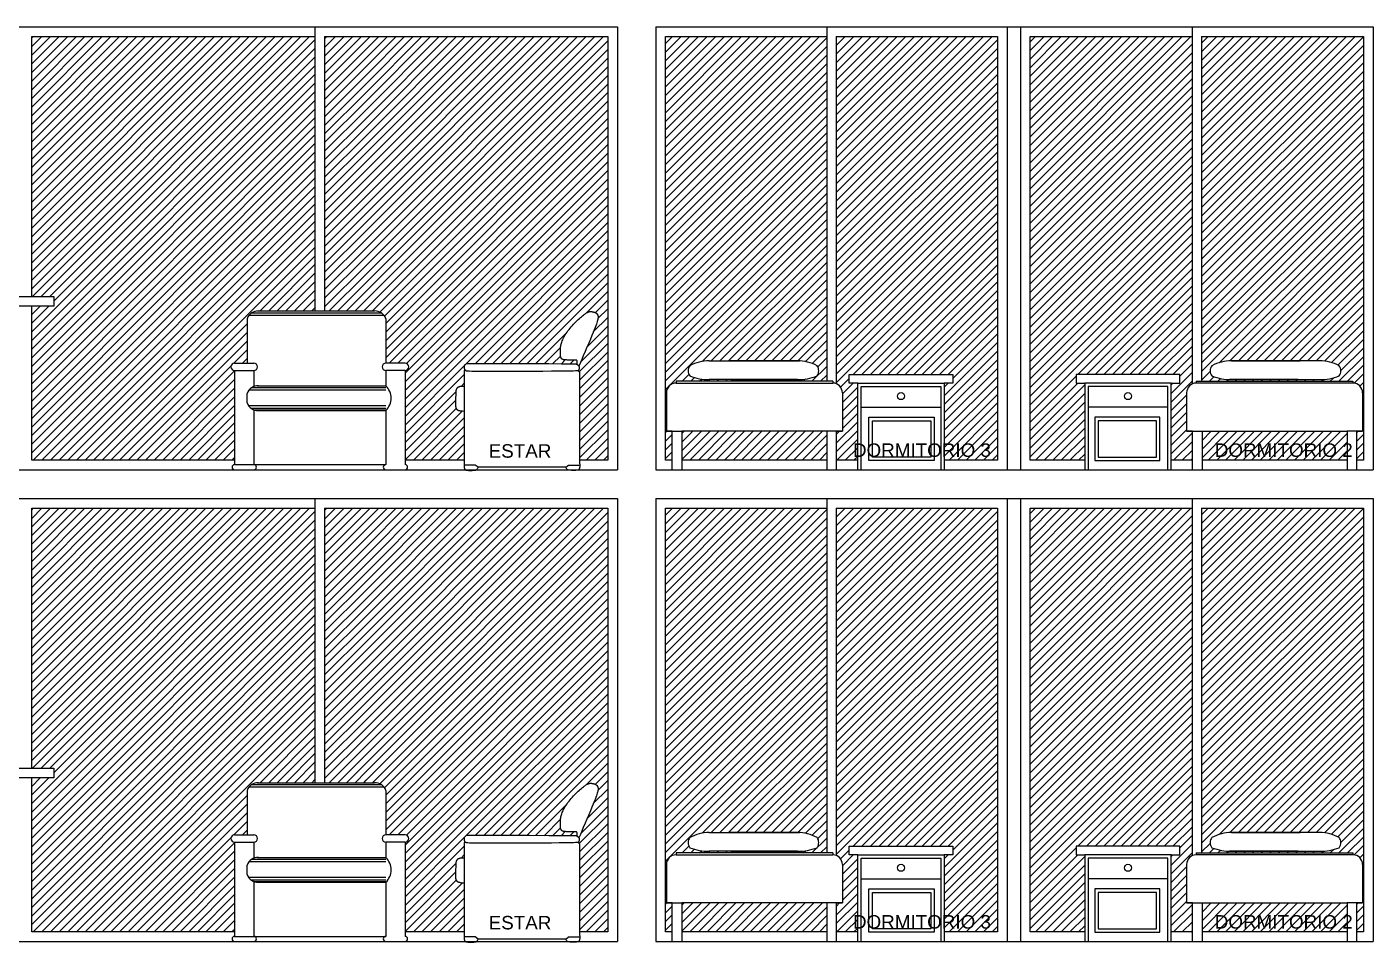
# Model space of a CAD drawing. Header units: millimetres. Extents: x 1217 to 2428, y 234 to 644.
# Drawn here: x 2252.71 to 2259.7, y 414.15 to 418.9 of the extents above; entities that cross this region are included whole.
import ezdxf

# ---------------------------------------------------------------- set-up
doc = ezdxf.new("R2010")
doc.units = ezdxf.units.MM
for name, color, linetype in [('0.1', 251, 'Continuous'), ('0.2', 2, 'Continuous'), ('0.3', 6, 'Continuous'), ('MURO', 5, 'Continuous'), ('Texto', 1, 'Continuous')]:
    doc.layers.add(name, color=color, linetype=linetype)
doc.styles.get("Standard").update_dxf_attribs({"font": 'arial.ttf'})
pattern_1 = [(45, (422.33998, -283.023547), (-0.0224506403, 0.0224506403), [])]
pattern_2 = [(45, (422.33998, -280.573547), (-0.0224506403, 0.0224506403), [])]

# ---------------------------------------------------------------- blocks, each defined once
blk = doc.blocks.new('sillon elv 1')
at = {"layer": '0.2'}
blk.add_line((382065.2343, 7753267.5813), (382065.6901, 7753267.5813), dxfattribs=at)
for points in [[(382065.1739, 7753268.114), (382065.1742, 7753268.1156), (382065.1744, 7753268.1172), (382065.1745, 7753268.1189), (382065.1746, 7753268.1205), (382065.1745, 7753268.1222), (382065.1745, 7753268.1238), (382065.1744, 7753268.1253), (382065.1744, 7753268.1268), (382065.1745, 7753268.1281), (382065.1745, 7753268.1294), (382065.1747, 7753268.1306), (382065.1749, 7753268.1316), (382065.1751, 7753268.1326), (382065.1753, 7753268.1335), (382065.1756, 7753268.1342), (382065.1759, 7753268.1349), (382065.1762, 7753268.1355), (382065.1765, 7753268.136), (382065.1768, 7753268.1364), (382065.1771, 7753268.1368), (382065.1775, 7753268.1371), (382065.178, 7753268.1373), (382065.1785, 7753268.1375), (382065.179, 7753268.1376), (382065.1796, 7753268.1377), (382065.1804, 7753268.1378), (382065.1814, 7753268.1379), (382065.1828, 7753268.1379), (382065.1846, 7753268.138), (382065.187, 7753268.138), (382065.19, 7753268.1381), (382065.1937, 7753268.1381), (382065.1982, 7753268.1381), (382065.2034, 7753268.1382), (382065.2089, 7753268.1383), (382065.2147, 7753268.1384), (382065.2204, 7753268.1385), (382065.2259, 7753268.1386), (382065.231, 7753268.1388), (382065.2353, 7753268.139), (382065.2389, 7753268.1392), (382065.2417, 7753268.1395), (382065.2439, 7753268.1397), (382065.2455, 7753268.14), (382065.2467, 7753268.1403), (382065.2476, 7753268.1405), (382065.2482, 7753268.1408), (382065.2488, 7753268.141), (382065.2493, 7753268.1412), (382065.2498, 7753268.1413), (382065.2504, 7753268.1415), (382065.2509, 7753268.1417), (382065.2515, 7753268.142), (382065.2522, 7753268.1423), (382065.2529, 7753268.1426), (382065.2537, 7753268.1431), (382065.2545, 7753268.1437), (382065.2554, 7753268.1444), (382065.2563, 7753268.1454), (382065.2572, 7753268.1465), (382065.2581, 7753268.148), (382065.2589, 7753268.1498), (382065.2597, 7753268.1519), (382065.2604, 7753268.1545), (382065.2611, 7753268.1574), (382065.2616, 7753268.1608), (382065.262, 7753268.1645), (382065.2624, 7753268.1685), (382065.2626, 7753268.1727), (382065.2627, 7753268.1771), (382065.2627, 7753268.1816), (382065.2627, 7753268.1863), (382065.2625, 7753268.1909), (382065.2622, 7753268.1956), (382065.2617, 7753268.2004), (382065.2611, 7753268.2053), (382065.2603, 7753268.2102), (382065.2593, 7753268.2154), (382065.258, 7753268.2207), (382065.2565, 7753268.2262), (382065.2547, 7753268.2319), (382065.2526, 7753268.2378), (382065.2501, 7753268.2439), (382065.2474, 7753268.2502), (382065.2443, 7753268.2566), (382065.2408, 7753268.2632), (382065.2369, 7753268.2699), (382065.2327, 7753268.2767), (382065.228, 7753268.2836), (382065.2229, 7753268.2906), (382065.2176, 7753268.2976), (382065.212, 7753268.3046), (382065.2061, 7753268.3115), (382065.2001, 7753268.3182), (382065.194, 7753268.3249), (382065.1878, 7753268.3313), (382065.1816, 7753268.3375), (382065.1754, 7753268.3434), (382065.1694, 7753268.349), (382065.1635, 7753268.3543), (382065.1578, 7753268.3592), (382065.1525, 7753268.3637), (382065.1475, 7753268.3679), (382065.1429, 7753268.3715), (382065.1387, 7753268.3747), (382065.135, 7753268.3775), (382065.1316, 7753268.3799), (382065.1286, 7753268.382), (382065.1259, 7753268.3837), (382065.1233, 7753268.3851), (382065.1209, 7753268.3863), (382065.1187, 7753268.3874), (382065.1165, 7753268.3882), (382065.1144, 7753268.3889), (382065.1123, 7753268.3895), (382065.1103, 7753268.3899), (382065.1083, 7753268.3902), (382065.1063, 7753268.3904), (382065.1044, 7753268.3905), (382065.1024, 7753268.3904), (382065.1005, 7753268.3903), (382065.0985, 7753268.39), (382065.0966, 7753268.3897), (382065.0947, 7753268.3894), (382065.0929, 7753268.3889), (382065.0912, 7753268.3885), (382065.0896, 7753268.388), (382065.088, 7753268.3876), (382065.0866, 7753268.3872), (382065.0853, 7753268.3867), (382065.084, 7753268.3863), (382065.0829, 7753268.3859), (382065.0818, 7753268.3854), (382065.0808, 7753268.385), (382065.0798, 7753268.3846), (382065.0789, 7753268.3841), (382065.0779, 7753268.3836), (382065.077, 7753268.3831), (382065.0761, 7753268.3825), (382065.0752, 7753268.3818), (382065.0743, 7753268.3811), (382065.0735, 7753268.3803), (382065.0726, 7753268.3794), (382065.0718, 7753268.3784), (382065.071, 7753268.3773), (382065.0702, 7753268.376), (382065.0695, 7753268.3746), (382065.0688, 7753268.3731), (382065.0682, 7753268.3715), (382065.0677, 7753268.3697), (382065.0672, 7753268.3679), (382065.0668, 7753268.3659), (382065.0666, 7753268.3638), (382065.0665, 7753268.3614), (382065.0666, 7753268.3588), (382065.0669, 7753268.3558), (382065.0675, 7753268.3524), (382065.0683, 7753268.3484), (382065.0695, 7753268.3438), (382065.0711, 7753268.3385), (382065.0731, 7753268.3324), (382065.0756, 7753268.3252), (382065.0787, 7753268.3168), (382065.0825, 7753268.3069), (382065.0871, 7753268.2952), (382065.0925, 7753268.2816), (382065.099, 7753268.2658), (382065.1066, 7753268.2475), (382065.1153, 7753268.2269), (382065.1246, 7753268.2047), (382065.1341, 7753268.1823), (382065.1433, 7753268.1607), (382065.1516, 7753268.1412), (382065.1585, 7753268.125), (382065.1635, 7753268.1132), (382065.1662, 7753268.107)], [(382065.7482, 7753268.1195), (382065.7512, 7753268.1185), (382065.7538, 7753268.1173), (382065.7559, 7753268.1159), (382065.7576, 7753268.1144), (382065.759, 7753268.1129), (382065.7601, 7753268.1112), (382065.761, 7753268.1096), (382065.7617, 7753268.1079), (382065.7622, 7753268.1063), (382065.7626, 7753268.1048), (382065.7628, 7753268.1033), (382065.7629, 7753268.1018), (382065.763, 7753268.1004), (382065.7629, 7753268.0991), (382065.7628, 7753268.0978), (382065.7626, 7753268.0966), (382065.7624, 7753268.0954), (382065.7621, 7753268.0943), (382065.7618, 7753268.0932), (382065.7614, 7753268.0922), (382065.7609, 7753268.0912), (382065.7604, 7753268.0903), (382065.7599, 7753268.0894), (382065.7593, 7753268.0885), (382065.7586, 7753268.0877), (382065.7578, 7753268.0869), (382065.757, 7753268.0861), (382065.756, 7753268.0854), (382065.7551, 7753268.0847), (382065.754, 7753268.0841), (382065.7529, 7753268.0835), (382065.7517, 7753268.083), (382065.7502, 7753268.0826), (382065.7476, 7753268.0823), (382065.7428, 7753268.082), (382065.7348, 7753268.0818), (382065.7223, 7753268.0816), (382065.7045, 7753268.0815), (382065.6801, 7753268.0814), (382065.6482, 7753268.0813), (382065.6082, 7753268.0812), (382065.5617, 7753268.0812), (382065.5109, 7753268.0812), (382065.458, 7753268.0813), (382065.4051, 7753268.0813), (382065.3544, 7753268.0815), (382065.3081, 7753268.0817), (382065.2683, 7753268.0819), (382065.2366, 7753268.0823), (382065.2126, 7753268.0827), (382065.1951, 7753268.0832), (382065.1831, 7753268.0837), (382065.1755, 7753268.0842), (382065.1711, 7753268.0848), (382065.169, 7753268.0854), (382065.168, 7753268.0859), (382065.1673, 7753268.0865), (382065.1666, 7753268.0871), (382065.166, 7753268.0877), (382065.1655, 7753268.0884), (382065.1649, 7753268.0891), (382065.1645, 7753268.0899), (382065.164, 7753268.0907), (382065.1636, 7753268.0917), (382065.1633, 7753268.0927), (382065.1629, 7753268.0939), (382065.1627, 7753268.0951), (382065.1625, 7753268.0963), (382065.1623, 7753268.0976), (382065.1623, 7753268.0988), (382065.1623, 7753268.1), (382065.1625, 7753268.1011), (382065.1628, 7753268.1021), (382065.1632, 7753268.1031), (382065.1636, 7753268.1039), (382065.1642, 7753268.1048), (382065.1648, 7753268.1056), (382065.1655, 7753268.1063), (382065.1662, 7753268.1071), (382065.1669, 7753268.1078), (382065.1676, 7753268.1086), (382065.1684, 7753268.1094), (382065.1691, 7753268.1101), (382065.1699, 7753268.1109), (382065.1707, 7753268.1116), (382065.1716, 7753268.1124), (382065.1724, 7753268.113), (382065.1733, 7753268.1137), (382065.1743, 7753268.1143), (382065.1753, 7753268.1148), (382065.1764, 7753268.1153), (382065.1774, 7753268.1157), (382065.1785, 7753268.1161), (382065.1796, 7753268.1164), (382065.1807, 7753268.1167), (382065.1818, 7753268.1169), (382065.1839, 7753268.1172), (382065.1926, 7753268.1174), (382065.2144, 7753268.1176), (382065.2558, 7753268.1178), (382065.3233, 7753268.1181), (382065.4235, 7753268.1185), (382065.563, 7753268.1189), (382065.7482, 7753268.1195)], [(382065.1727, 7753268.0846), (382065.1704, 7753268.0832), (382065.1685, 7753268.0819), (382065.1669, 7753268.0806), (382065.1657, 7753268.0794), (382065.1647, 7753268.0781), (382065.164, 7753268.0769), (382065.1634, 7753268.0758), (382065.1631, 7753268.0746), (382065.1628, 7753268.0726), (382065.1626, 7753268.0652), (382065.1625, 7753268.047), (382065.1624, 7753268.0127), (382065.1624, 7753267.9567), (382065.1624, 7753267.8738), (382065.1624, 7753267.7584), (382065.1624, 7753267.6053)], [(382065.7621, 7753268.0013), (382065.7666, 7753268.0017), (382065.7707, 7753268.0019), (382065.7743, 7753268.0019), (382065.7775, 7753268.0017), (382065.7804, 7753268.0013), (382065.783, 7753268.0009), (382065.7852, 7753268.0003), (382065.7873, 7753267.9997), (382065.7892, 7753267.9991), (382065.791, 7753267.9984), (382065.7926, 7753267.9978), (382065.7941, 7753267.9971), (382065.7954, 7753267.9963), (382065.7966, 7753267.9955), (382065.7977, 7753267.9947), (382065.7987, 7753267.9938), (382065.7996, 7753267.9929), (382065.8005, 7753267.9919), (382065.8012, 7753267.9909), (382065.8018, 7753267.9898), (382065.8024, 7753267.9888), (382065.803, 7753267.9877), (382065.8034, 7753267.9866), (382065.8039, 7753267.9855), (382065.8043, 7753267.9843), (382065.8046, 7753267.9831), (382065.8049, 7753267.9816), (382065.8052, 7753267.9797), (382065.8055, 7753267.9773), (382065.8058, 7753267.9743), (382065.806, 7753267.9705), (382065.8062, 7753267.9658), (382065.8064, 7753267.9601), (382065.8066, 7753267.9536), (382065.8068, 7753267.9466), (382065.8069, 7753267.9394), (382065.8071, 7753267.9322), (382065.8072, 7753267.9251), (382065.8072, 7753267.9186), (382065.8072, 7753267.9129), (382065.8072, 7753267.9081), (382065.8072, 7753267.9041), (382065.807, 7753267.901), (382065.8069, 7753267.8984), (382065.8067, 7753267.8964), (382065.8065, 7753267.8948), (382065.8062, 7753267.8934), (382065.8059, 7753267.8922), (382065.8056, 7753267.891), (382065.8053, 7753267.8898), (382065.8048, 7753267.8887), (382065.8044, 7753267.8876), (382065.8039, 7753267.8865), (382065.8033, 7753267.8855), (382065.8027, 7753267.8845), (382065.802, 7753267.8836), (382065.8012, 7753267.8828), (382065.8004, 7753267.882), (382065.7995, 7753267.8812), (382065.7986, 7753267.8805), (382065.7976, 7753267.8799), (382065.7966, 7753267.8793), (382065.7955, 7753267.8787), (382065.7944, 7753267.8782), (382065.7933, 7753267.8777), (382065.7918, 7753267.8772), (382065.7898, 7753267.8767), (382065.787, 7753267.8762), (382065.783, 7753267.8755), (382065.7778, 7753267.8748), (382065.7709, 7753267.874), (382065.7621, 7753267.8731)], [(382065.1619, 7753267.5923), (382065.1619, 7753267.5897), (382065.1619, 7753267.5872), (382065.162, 7753267.585), (382065.1622, 7753267.5829), (382065.1624, 7753267.581), (382065.1627, 7753267.5792), (382065.163, 7753267.5776), (382065.1633, 7753267.5762), (382065.1636, 7753267.5749), (382065.164, 7753267.5737), (382065.1644, 7753267.5727), (382065.1648, 7753267.5718), (382065.1653, 7753267.5709), (382065.1658, 7753267.5702), (382065.1665, 7753267.5695), (382065.1672, 7753267.5689), (382065.168, 7753267.5684), (382065.1689, 7753267.5679), (382065.17, 7753267.5674), (382065.1712, 7753267.5671), (382065.1727, 7753267.5667), (382065.1744, 7753267.5664), (382065.1763, 7753267.5662), (382065.1785, 7753267.566), (382065.1811, 7753267.5658), (382065.1839, 7753267.5657), (382065.1869, 7753267.5657), (382065.19, 7753267.5656), (382065.1932, 7753267.5656), (382065.1965, 7753267.5656), (382065.1997, 7753267.5657), (382065.2028, 7753267.5657), (382065.2058, 7753267.5658), (382065.2087, 7753267.5658), (382065.2114, 7753267.5659), (382065.2139, 7753267.566), (382065.2162, 7753267.5662), (382065.2184, 7753267.5664), (382065.2203, 7753267.5667), (382065.2221, 7753267.5671), (382065.2237, 7753267.5675), (382065.2251, 7753267.5682), (382065.2265, 7753267.5691), (382065.2278, 7753267.5704), (382065.2292, 7753267.5722), (382065.2307, 7753267.5745), (382065.2324, 7753267.5775), (382065.2343, 7753267.5813)], [(382065.7625, 7753267.5923), (382065.7626, 7753267.5897), (382065.7625, 7753267.5872), (382065.7624, 7753267.585), (382065.7623, 7753267.5829), (382065.762, 7753267.581), (382065.7618, 7753267.5792), (382065.7615, 7753267.5776), (382065.7612, 7753267.5762), (382065.7608, 7753267.5749), (382065.7605, 7753267.5737), (382065.7601, 7753267.5727), (382065.7597, 7753267.5718), (382065.7592, 7753267.5709), (382065.7586, 7753267.5702), (382065.758, 7753267.5695), (382065.7573, 7753267.5689), (382065.7565, 7753267.5684), (382065.7556, 7753267.5679), (382065.7545, 7753267.5674), (382065.7533, 7753267.5671), (382065.7518, 7753267.5667), (382065.7501, 7753267.5664), (382065.7482, 7753267.5662), (382065.7459, 7753267.566), (382065.7434, 7753267.5658), (382065.7406, 7753267.5657), (382065.7376, 7753267.5657), (382065.7345, 7753267.5656), (382065.7312, 7753267.5656), (382065.728, 7753267.5656), (382065.7248, 7753267.5657), (382065.7216, 7753267.5657), (382065.7186, 7753267.5658), (382065.7158, 7753267.5658), (382065.7131, 7753267.5659), (382065.7106, 7753267.566), (382065.7083, 7753267.5662), (382065.7061, 7753267.5664), (382065.7041, 7753267.5667), (382065.7024, 7753267.5671), (382065.7008, 7753267.5675), (382065.6993, 7753267.5682), (382065.698, 7753267.5691), (382065.6966, 7753267.5704), (382065.6952, 7753267.5722), (382065.6937, 7753267.5745), (382065.6921, 7753267.5775), (382065.6901, 7753267.5813)]]:
    blk.add_lwpolyline(points, dxfattribs=at)
at = {"layer": '0.2', "elevation": 0}
for points in [[(382065.7529, 7753268.0835), (382065.7621, 7753268.0835), (382065.7621, 7753267.6053)], [(382065.1624, 7753267.6053), (382065.1619, 7753267.5923)], [(382065.2343, 7753267.5813), (382065.2197, 7753267.5923), (382065.1619, 7753267.5923)], [(382065.6901, 7753267.5813), (382065.7047, 7753267.5923), (382065.7636, 7753267.5923)], [(382065.7621, 7753267.6053), (382065.7625, 7753267.5923)]]:
    blk.add_lwpolyline(points, dxfattribs=at)

msp = doc.modelspace()

# ---------------------------------------------------------------- hatches: boundary and pattern name
at = {"layer": '0.1', "ltscale": 3}
h = msp.add_hatch(dxfattribs=at)
h.set_pattern_fill('ANSI31', color=256, scale=0.01)
h.set_pattern_definition(pattern_2)
h.paths.add_polyline_path([(2254.25251, 418.85099), (2254.46816, 418.85099), (2254.46816, 417.42581), (2254.25251, 417.42581)])
h.paths.add_polyline_path([(2252.86861, 418.85099), (2254.20251, 418.85099), (2254.20251, 417.42581), (2253.90862, 417.42581, 0.3308107), (2253.85003, 417.38579), (2253.85003, 417.15486), (2253.78505, 417.15486, 1), (2253.78505, 417.11691), (2253.78505, 416.65099), (2252.86861, 416.65099)])
h.paths.add_polyline_path([(2252.7306, 418.85099), (2252.86861, 418.85099), (2252.86861, 416.65099), (2252.7306, 416.65099), (2252.7306, 417.45099), (2252.84561, 417.45099), (2252.84561, 417.50099), (2252.7306, 417.50099)])
h.paths.add_polyline_path([(2251.81582, 418.85099), (2252.5606, 418.85099), (2252.5606, 418.15099), (2251.81582, 418.15099)])
h.paths.add_polyline_path([(2251.57076, 418.85099), (2251.76582, 418.85099), (2251.76582, 418.15099), (2251.57076, 418.15099)])
h = msp.add_hatch(dxfattribs=at)
h.set_pattern_fill('ANSI31', color=256, scale=0.01)
h.set_pattern_definition(pattern_2)
h.paths.add_polyline_path([(2254.46816, 418.85099), (2255.72441, 418.85099), (2255.72441, 416.65099), (2255.57804, 416.65099), (2255.57805, 416.79078), (2255.57807, 416.90611), (2255.57807, 416.98904), (2255.57805, 417.04499), (2255.57798, 417.07935), (2255.57786, 417.09753), (2255.57762, 417.10673), (2255.57584, 417.11062), (2255.57287, 417.11364), (2255.56824, 417.11681), (2255.57199, 417.11784), (2255.57521, 417.12069), (2255.57709, 417.12439), (2255.57823, 417.12944), (2255.57802, 417.13402), (2255.57641, 417.137), (2255.5743, 417.13941), (2255.57692, 417.14554), (2255.58196, 417.15733), (2255.58888, 417.17355), (2255.59718, 417.19304), (2255.60633, 417.2146), (2255.61584, 417.23704), (2255.62518, 417.25919), (2255.63384, 417.27987), (2255.64142, 417.29811), (2255.6479, 417.31392), (2255.65339, 417.32754), (2255.65798, 417.33919), (2255.66177, 417.34911), (2255.66487, 417.35754), (2255.66736, 417.3647), (2255.66934, 417.37084), (2255.67091, 417.37616), (2255.67268, 417.38295), (2255.67381, 417.38977), (2255.67398, 417.39492), (2255.67349, 417.3992), (2255.67236, 417.40383), (2255.67029, 417.40836), (2255.66752, 417.41229), (2255.66414, 417.41507), (2255.66021, 417.41716), (2255.6565, 417.41863), (2255.65235, 417.41998), (2255.6473, 417.42138), (2255.64175, 417.42248), (2255.63601, 417.42291), (2255.63114, 417.42247), (2255.62709, 417.42161), (2255.62284, 417.42019), (2255.61832, 417.41814), (2255.61329, 417.41527), (2255.6088, 417.41225), (2255.60546, 417.40986), (2255.60173, 417.40708), (2255.59759, 417.40386), (2255.59299, 417.40019), (2255.58797, 417.39607), (2255.5826, 417.39153), (2255.57695, 417.38661), (2255.57106, 417.38133), (2255.565, 417.37572), (2255.55884, 417.3698), (2255.55264, 417.36362), (2255.54645, 417.3572), (2255.54032, 417.35058), (2255.53432, 417.34379), (2255.52848, 417.3369), (2255.52286, 417.32993), (2255.5175, 417.32294), (2255.51246, 417.31596), (2255.50779, 417.30904), (2255.50352, 417.30222), (2255.49966, 417.29552), (2255.49617, 417.28894), (2255.49306, 417.28251), (2255.4903, 417.27624), (2255.48787, 417.27014), (2255.48575, 417.26423), (2255.48394, 417.25852), (2255.48242, 417.25302), (2255.48115, 417.24772), (2255.48012, 417.24258), (2255.47931, 417.23759), (2255.4787, 417.23272), (2255.47825, 417.22795), (2255.47795, 417.22325), (2255.47777, 417.2186), (2255.4777, 417.21399), (2255.47773, 417.20945), (2255.47786, 417.20504), (2255.47821, 417.19866), (2255.47907, 417.19122), (2255.4803, 417.18539), (2255.48223, 417.18024), (2255.4849, 417.17678), (2255.48798, 417.17459), (2255.49197, 417.17319), (2255.49356, 417.17255), (2255.49745, 417.17191), (2255.50152, 417.17155), (2255.5051, 417.17133), (2255.50949, 417.17113), (2255.51455, 417.17097), (2255.52004, 417.17083), (2255.52577, 417.17071), (2255.53152, 417.17062), (2255.53707, 417.17054), (2255.54221, 417.17048), (2255.54673, 417.17043), (2255.55048, 417.17039), (2255.55348, 417.17036), (2255.55585, 417.17032), (2255.55767, 417.17028), (2255.55904, 417.17023), (2255.56007, 417.17016), (2255.56084, 417.17007), (2255.56145, 417.16996), (2255.56199, 417.16981), (2255.56247, 417.16963), (2255.56291, 417.1694), (2255.5633, 417.16911), (2255.56366, 417.16876), (2255.56399, 417.16834), (2255.56429, 417.16784), (2255.56458, 417.16726), (2255.56486, 417.16658), (2255.56513, 417.1658), (2255.56537, 417.16493), (2255.56558, 417.16396), (2255.56576, 417.1629), (2255.5659, 417.16173), (2255.56599, 417.16047), (2255.56603, 417.1591), (2255.56601, 417.15764), (2255.56597, 417.15609), (2255.56581, 417.15113), (2255.56638, 417.14655), (2255.56265, 417.14826), (2255.55815, 417.14947), (2255.54783, 417.14971), (2255.52607, 417.14992), (2255.48469, 417.15016), (2255.41716, 417.15045), (2255.31694, 417.15081), (2255.17747, 417.15126), (2254.99223, 417.15183), (2254.98783, 417.15034), (2254.9836, 417.14763), (2254.98079, 417.1445), (2254.97866, 417.1405), (2254.97753, 417.13571), (2254.97746, 417.13155), (2254.97815, 417.12704), (2254.97964, 417.12303), (2254.98218, 417.1195), (2254.98673, 417.11585), (2254.97837, 417.11585), (2254.97837, 417.03366), (2254.9738, 417.03408), (2254.96787, 417.03435), (2254.96147, 417.03393), (2254.95644, 417.033), (2254.95108, 417.03144), (2254.94623, 417.02942), (2254.94261, 417.02711), (2254.93997, 417.02438), (2254.93801, 417.02124), (2254.93615, 417.01691), (2254.93533, 417.01311), (2254.93479, 417.0084), (2254.93444, 417.0028), (2254.93422, 416.99809), (2254.93402, 416.99241), (2254.93382, 416.98596), (2254.93365, 416.97899), (2254.9335, 416.97175), (2254.93337, 416.96449), (2254.93328, 416.95749), (2254.93322, 416.95098), (2254.9332, 416.94522), (2254.93323, 416.9381), (2254.93349, 416.9305), (2254.9341, 416.92596), (2254.93536, 416.92138), (2254.93737, 416.91715), (2254.94026, 416.9139), (2254.94373, 416.91163), (2254.94745, 416.90985), (2254.95175, 416.90877), (2254.95741, 416.90788), (2254.96269, 416.90719), (2254.96959, 416.90638), (2254.97837, 416.90543), (2254.97837, 416.65099), (2254.67089, 416.65099), (2254.67089, 417.11691, 1), (2254.67089, 417.15486), (2254.57089, 417.15486), (2254.57089, 417.38579, 0.3308101), (2254.5123, 417.42581), (2254.46816, 417.42581)])
h = msp.add_hatch(dxfattribs=at)
h.set_pattern_fill('ANSI31', color=256, scale=0.01)
h.set_pattern_definition(pattern_2)
h.paths.add_polyline_path([(2257.07145, 418.85099), (2257.74959, 418.85099), (2257.74959, 416.65099), (2257.4732, 416.65099), (2257.4732, 417.05099), (2257.5182, 417.05099), (2257.5182, 417.09599), (2257.4732, 417.09599), (2257.07145, 417.09599)])
h.paths.add_polyline_path([(2256.912, 418.85099), (2257.07145, 418.85099), (2257.07145, 417.09599), (2256.9782, 417.09599), (2256.9782, 417.05099), (2257.0232, 417.05099), (2257.0232, 416.65099), (2256.91338, 416.65099), (2256.91338, 416.80099), (2256.94338, 416.80099), (2256.94338, 417.00099, 0.3063972), (2256.912, 417.0474)])
h.paths.add_polyline_path([(2256.02441, 418.85099), (2256.862, 418.85099), (2256.862, 417.06099), (2256.07897, 417.06099), (2256.07898, 417.05099, 0.4142136), (2256.02898, 417.00099), (2256.02898, 416.80099), (2256.05898, 416.80099), (2256.05898, 416.65099), (2256.02441, 416.65099)])
h.paths.add_polyline_path([(2256.15083, 417.08802, -0.340832), (2256.15083, 417.1411, -0.1255988), (2256.25178, 417.16687), (2256.71083, 417.16687, -0.1255988), (2256.81178, 417.1411, -0.340832), (2256.81178, 417.08802, -0.0910283), (2256.71083, 417.06949), (2256.25178, 417.06949, -0.0910283)], flags=16)
h.paths.add_polyline_path([(2256.10898, 416.80099), (2256.86338, 416.80099), (2256.86338, 416.65099), (2256.10898, 416.65099)])
h.paths.add_polyline_path([(2257.7347, 416.62919), (2256.98256, 416.62919), (2256.98256, 416.77344), (2257.7347, 416.77344)], flags=9)
h = msp.add_hatch(dxfattribs=at)
h.set_pattern_fill('ANSI31', color=256, scale=0.01)
h.set_pattern_definition(pattern_2)
h.paths.add_polyline_path([(2258.81057, 418.85099), (2259.65155, 418.85099), (2259.64698, 417.00099, 0.4142136), (2259.59698, 417.05099), (2259.59699, 417.06099), (2258.81057, 417.06099)])
h.paths.add_polyline_path([(2258.86418, 417.08802, -0.340832), (2258.86418, 417.1411, -0.1255988), (2258.96513, 417.16687), (2259.32258, 417.16687), (2259.42418, 417.16687, -0.1255988), (2259.52513, 417.1411, -0.340832), (2259.52513, 417.08802, -0.0910283), (2259.42418, 417.06949), (2258.96513, 417.06949, -0.0910283)], flags=16)
h.paths.add_polyline_path([(2258.81258, 416.80099), (2259.56698, 416.80099), (2259.56698, 416.65099), (2258.81258, 416.65099)])
h.paths.add_polyline_path([(2259.61698, 416.80099), (2259.64698, 416.80099), (2259.64698, 417.00099), (2259.65155, 418.85099), (2259.65155, 416.65099), (2259.61698, 416.65099)])
h.paths.add_polyline_path([(2257.91959, 418.85099), (2258.76057, 418.85099), (2258.76057, 417.04589, 0.2861952), (2258.73258, 417.00099), (2258.73258, 416.80099), (2258.76258, 416.80099), (2258.76258, 416.65099), (2258.65276, 416.65099), (2258.65276, 417.05099), (2258.69776, 417.05099), (2258.69776, 417.09599), (2258.20276, 417.09599), (2258.15776, 417.09599), (2258.15776, 417.05099), (2258.20276, 417.05099), (2258.20276, 416.65099), (2257.91959, 416.65099)])
h = msp.add_hatch(dxfattribs=at)
h.set_pattern_fill('ANSI31', color=256, scale=0.01)
h.set_pattern_definition(pattern_1)
h.paths.add_polyline_path([(2254.25251, 416.40099), (2254.46816, 416.40099), (2254.46816, 414.97581), (2254.25251, 414.97581)])
h.paths.add_polyline_path([(2252.86861, 416.40099), (2254.20251, 416.40099), (2254.20251, 414.97581), (2253.90862, 414.97581, 0.3308107), (2253.85003, 414.93579), (2253.85003, 414.70486), (2253.78505, 414.70486, 1), (2253.78505, 414.66691), (2253.78505, 414.20099), (2252.86861, 414.20099)])
h.paths.add_polyline_path([(2252.7306, 416.40099), (2252.86861, 416.40099), (2252.86861, 414.20099), (2252.7306, 414.20099), (2252.7306, 415.00099), (2252.84561, 415.00099), (2252.84561, 415.05099), (2252.7306, 415.05099)])
h.paths.add_polyline_path([(2251.81582, 416.40099), (2252.5606, 416.40099), (2252.5606, 415.70099), (2251.81582, 415.70099)])
h.paths.add_polyline_path([(2251.57076, 416.40099), (2251.76582, 416.40099), (2251.76582, 415.70099), (2251.57076, 415.70099)])
h = msp.add_hatch(dxfattribs=at)
h.set_pattern_fill('ANSI31', color=256, scale=0.01)
h.set_pattern_definition(pattern_1)
h.paths.add_polyline_path([(2254.46816, 416.40099), (2255.72441, 416.40099), (2255.72441, 414.20099), (2255.57804, 414.20099), (2255.57805, 414.34078), (2255.57807, 414.45611), (2255.57807, 414.53904), (2255.57805, 414.59499), (2255.57798, 414.62935), (2255.57786, 414.64753), (2255.57762, 414.65673), (2255.57584, 414.66062), (2255.57287, 414.66364), (2255.56824, 414.66681), (2255.57199, 414.66784), (2255.57521, 414.67069), (2255.57709, 414.67439), (2255.57823, 414.67944), (2255.57802, 414.68402), (2255.57641, 414.687), (2255.5743, 414.68941), (2255.57692, 414.69554), (2255.58196, 414.70733), (2255.58888, 414.72355), (2255.59718, 414.74304), (2255.60633, 414.7646), (2255.61584, 414.78704), (2255.62518, 414.80919), (2255.63384, 414.82986), (2255.64142, 414.84811), (2255.6479, 414.86392), (2255.65339, 414.87754), (2255.65798, 414.88919), (2255.66177, 414.89911), (2255.66487, 414.90754), (2255.66736, 414.9147), (2255.66934, 414.92084), (2255.67091, 414.92616), (2255.67268, 414.93295), (2255.67381, 414.93977), (2255.67398, 414.94492), (2255.67349, 414.9492), (2255.67236, 414.95383), (2255.67029, 414.95836), (2255.66752, 414.96228), (2255.66414, 414.96507), (2255.66021, 414.96716), (2255.6565, 414.96863), (2255.65235, 414.96998), (2255.6473, 414.97138), (2255.64175, 414.97248), (2255.63601, 414.97291), (2255.63114, 414.97247), (2255.62709, 414.97161), (2255.62284, 414.97019), (2255.61832, 414.96814), (2255.61329, 414.96527), (2255.6088, 414.96225), (2255.60546, 414.95986), (2255.60173, 414.95708), (2255.59759, 414.95386), (2255.59299, 414.95019), (2255.58797, 414.94607), (2255.5826, 414.94153), (2255.57695, 414.93661), (2255.57106, 414.93133), (2255.565, 414.92572), (2255.55884, 414.9198), (2255.55264, 414.91362), (2255.54645, 414.9072), (2255.54032, 414.90057), (2255.53432, 414.89379), (2255.52848, 414.8869), (2255.52286, 414.87993), (2255.5175, 414.87294), (2255.51246, 414.86596), (2255.50779, 414.85904), (2255.50352, 414.85222), (2255.49966, 414.84552), (2255.49617, 414.83894), (2255.49306, 414.83251), (2255.4903, 414.82624), (2255.48787, 414.82014), (2255.48575, 414.81423), (2255.48394, 414.80852), (2255.48242, 414.80302), (2255.48115, 414.79772), (2255.48012, 414.79258), (2255.47931, 414.78759), (2255.4787, 414.78272), (2255.47825, 414.77795), (2255.47795, 414.77325), (2255.47777, 414.7686), (2255.4777, 414.76399), (2255.47773, 414.75945), (2255.47786, 414.75504), (2255.47821, 414.74866), (2255.47907, 414.74122), (2255.4803, 414.73539), (2255.48223, 414.73024), (2255.4849, 414.72678), (2255.48798, 414.72459), (2255.49197, 414.72319), (2255.49356, 414.72255), (2255.49745, 414.72191), (2255.50152, 414.72155), (2255.5051, 414.72133), (2255.50949, 414.72113), (2255.51455, 414.72097), (2255.52004, 414.72083), (2255.52577, 414.72071), (2255.53152, 414.72062), (2255.53707, 414.72054), (2255.54221, 414.72048), (2255.54673, 414.72043), (2255.55048, 414.72039), (2255.55348, 414.72036), (2255.55585, 414.72032), (2255.55767, 414.72028), (2255.55904, 414.72023), (2255.56007, 414.72016), (2255.56084, 414.72007), (2255.56145, 414.71996), (2255.56199, 414.71981), (2255.56247, 414.71963), (2255.56291, 414.7194), (2255.5633, 414.71911), (2255.56366, 414.71876), (2255.56399, 414.71834), (2255.56429, 414.71784), (2255.56458, 414.71726), (2255.56486, 414.71658), (2255.56513, 414.7158), (2255.56537, 414.71493), (2255.56558, 414.71396), (2255.56576, 414.7129), (2255.5659, 414.71173), (2255.56599, 414.71047), (2255.56603, 414.7091), (2255.56601, 414.70764), (2255.56597, 414.70609), (2255.56581, 414.70113), (2255.56638, 414.69655), (2255.56265, 414.69826), (2255.55815, 414.69947), (2255.54783, 414.69971), (2255.52607, 414.69992), (2255.48469, 414.70016), (2255.41716, 414.70045), (2255.31694, 414.70081), (2255.17747, 414.70126), (2254.99223, 414.70183), (2254.98783, 414.70034), (2254.9836, 414.69763), (2254.98079, 414.6945), (2254.97866, 414.69049), (2254.97753, 414.68571), (2254.97746, 414.68155), (2254.97815, 414.67704), (2254.97964, 414.67303), (2254.98218, 414.6695), (2254.98673, 414.66585), (2254.97837, 414.66585), (2254.97837, 414.58366), (2254.9738, 414.58408), (2254.96787, 414.58435), (2254.96147, 414.58393), (2254.95644, 414.58299), (2254.95108, 414.58144), (2254.94623, 414.57942), (2254.94261, 414.57711), (2254.93997, 414.57438), (2254.93801, 414.57124), (2254.93615, 414.56691), (2254.93533, 414.56311), (2254.93479, 414.5584), (2254.93444, 414.5528), (2254.93422, 414.54809), (2254.93402, 414.54241), (2254.93382, 414.53596), (2254.93365, 414.52899), (2254.9335, 414.52175), (2254.93337, 414.51449), (2254.93328, 414.50749), (2254.93322, 414.50098), (2254.9332, 414.49522), (2254.93323, 414.4881), (2254.93349, 414.4805), (2254.9341, 414.47596), (2254.93536, 414.47138), (2254.93737, 414.46715), (2254.94026, 414.4639), (2254.94373, 414.46163), (2254.94745, 414.45985), (2254.95175, 414.45877), (2254.95741, 414.45788), (2254.96269, 414.45719), (2254.96959, 414.45638), (2254.97837, 414.45543), (2254.97837, 414.20099), (2254.67089, 414.20099), (2254.67089, 414.66691, 1), (2254.67089, 414.70486), (2254.57089, 414.70486), (2254.57089, 414.93579, 0.3308101), (2254.5123, 414.97581), (2254.46816, 414.97581)])
h = msp.add_hatch(dxfattribs=at)
h.set_pattern_fill('ANSI31', color=256, scale=0.01)
h.set_pattern_definition(pattern_1)
h.paths.add_polyline_path([(2257.07145, 416.40099), (2257.74959, 416.40099), (2257.74959, 414.20099), (2257.4732, 414.20099), (2257.4732, 414.60099), (2257.5182, 414.60099), (2257.5182, 414.64599), (2257.4732, 414.64599), (2257.07145, 414.64599)])
h.paths.add_polyline_path([(2256.912, 416.40099), (2257.07145, 416.40099), (2257.07145, 414.64599), (2256.9782, 414.64599), (2256.9782, 414.60099), (2257.0232, 414.60099), (2257.0232, 414.20099), (2256.91338, 414.20099), (2256.91338, 414.35099), (2256.94338, 414.35099), (2256.94338, 414.55099, 0.3063972), (2256.912, 414.5974)])
h.paths.add_polyline_path([(2256.02441, 416.40099), (2256.862, 416.40099), (2256.862, 414.61099), (2256.07897, 414.61099), (2256.07898, 414.60099, 0.4142136), (2256.02898, 414.55099), (2256.02898, 414.35099), (2256.05898, 414.35099), (2256.05898, 414.20099), (2256.02441, 414.20099)])
h.paths.add_polyline_path([(2256.15083, 414.63802, -0.340832), (2256.15083, 414.6911, -0.1255988), (2256.25178, 414.71687), (2256.71083, 414.71687, -0.1255988), (2256.81178, 414.6911, -0.340832), (2256.81178, 414.63802, -0.0910283), (2256.71083, 414.61948), (2256.25178, 414.61948, -0.0910283)], flags=16)
h.paths.add_polyline_path([(2256.10898, 414.35099), (2256.86338, 414.35099), (2256.86338, 414.20099), (2256.10898, 414.20099)])
h.paths.add_polyline_path([(2257.7347, 414.17919), (2256.98256, 414.17919), (2256.98256, 414.32344), (2257.7347, 414.32344)], flags=9)
h = msp.add_hatch(dxfattribs=at)
h.set_pattern_fill('ANSI31', color=256, scale=0.01)
h.set_pattern_definition(pattern_1)
h.paths.add_polyline_path([(2258.81057, 416.40099), (2259.65155, 416.40099), (2259.64698, 414.55099, 0.4142136), (2259.59698, 414.60099), (2259.59699, 414.61099), (2258.81057, 414.61099)])
h.paths.add_polyline_path([(2258.86418, 414.63802, -0.340832), (2258.86418, 414.6911, -0.1255988), (2258.96513, 414.71687), (2259.32258, 414.71687), (2259.42418, 414.71687, -0.1255988), (2259.52513, 414.6911, -0.340832), (2259.52513, 414.63802, -0.0910283), (2259.42418, 414.61948), (2258.96513, 414.61948, -0.0910283)], flags=16)
h.paths.add_polyline_path([(2258.81258, 414.35099), (2259.56698, 414.35099), (2259.56698, 414.20099), (2258.81258, 414.20099)])
h.paths.add_polyline_path([(2259.61698, 414.35099), (2259.64698, 414.35099), (2259.64698, 414.55099), (2259.65155, 416.40099), (2259.65155, 414.20099), (2259.61698, 414.20099)])
h.paths.add_polyline_path([(2257.91959, 416.40099), (2258.76057, 416.40099), (2258.76057, 414.59589, 0.2861952), (2258.73258, 414.55099), (2258.73258, 414.35099), (2258.76258, 414.35099), (2258.76258, 414.20099), (2258.65276, 414.20099), (2258.65276, 414.60099), (2258.69776, 414.60099), (2258.69776, 414.64599), (2258.20276, 414.64599), (2258.15776, 414.64599), (2258.15776, 414.60099), (2258.20276, 414.60099), (2258.20276, 414.20099), (2257.91959, 414.20099)])

# ---------------------------------------------------------------- linework, layer by layer
at = {"layer": '0.1', "linetype": 'ByBlock'}
for p, q in [((2256.89338, 417.06099, 0), (2256.07897, 417.06099, 0)), ((2256.07898, 417.05099, 0), (2256.89337, 417.05099, 0)), ((2258.78258, 417.06099, 0), (2259.59699, 417.06099, 0)), ((2259.59698, 417.05099, 0), (2258.78259, 417.05099, 0)), ((2256.02898, 417.00099, 0), (2256.02898, 416.80099, 0)), ((2256.94338, 417.00099, 0), (2256.94338, 416.80099, 0)), ((2258.73258, 417.00099, 0), (2258.73258, 416.80099, 0)), ((2259.64698, 417.00099, 0), (2259.64698, 416.80099, 0)), ((2256.02898, 416.80099, 0), (2256.10898, 416.80099, 0)), ((2256.05898, 416.80099, 0), (2256.02898, 416.80099, 0)), ((2256.05898, 416.60099, 0), (2256.05898, 416.80099, 0)), ((2256.94338, 416.80099, 0), (2256.10898, 416.80099, 0)), ((2256.10898, 416.80099, 0), (2256.10898, 416.60099, 0)), ((2256.94338, 416.80099, 0), (2256.86338, 416.80099, 0)), ((2256.91338, 416.80099, 0), (2256.94338, 416.80099, 0)), ((2256.91338, 416.60099, 0), (2256.91338, 416.80099, 0)), ((2258.73258, 416.80099, 0), (2258.81258, 416.80099, 0)), ((2258.73258, 416.80099, 0), (2259.56698, 416.80099, 0)), ((2258.76258, 416.80099, 0), (2258.73258, 416.80099, 0)), ((2258.76258, 416.60099, 0), (2258.76258, 416.80099, 0)), ((2259.56698, 416.80099, 0), (2259.56698, 416.60099, 0)), ((2259.64698, 416.80099, 0), (2259.56698, 416.80099, 0)), ((2259.61698, 416.80099, 0), (2259.64698, 416.80099, 0)), ((2259.61698, 416.60099, 0), (2259.61698, 416.80099, 0)), ((2256.89338, 414.61099, 0), (2256.07897, 414.61099, 0)), ((2256.07898, 414.60099, 0), (2256.89337, 414.60099, 0)), ((2258.78258, 414.61099, 0), (2259.59699, 414.61099, 0)), ((2259.59698, 414.60099, 0), (2258.78259, 414.60099, 0)), ((2256.02898, 414.55099, 0), (2256.02898, 414.35099, 0)), ((2256.94338, 414.55099, 0), (2256.94338, 414.35099, 0)), ((2258.73258, 414.55099, 0), (2258.73258, 414.35099, 0)), ((2259.64698, 414.55099, 0), (2259.64698, 414.35099, 0)), ((2256.02898, 414.35099, 0), (2256.10898, 414.35099, 0)), ((2256.05898, 414.35099, 0), (2256.02898, 414.35099, 0)), ((2256.05898, 414.15099, 0), (2256.05898, 414.35099, 0)), ((2256.94338, 414.35099, 0), (2256.10898, 414.35099, 0)), ((2256.10898, 414.35099, 0), (2256.10898, 414.15099, 0)), ((2256.94338, 414.35099, 0), (2256.86338, 414.35099, 0)), ((2256.91338, 414.35099, 0), (2256.94338, 414.35099, 0)), ((2256.91338, 414.15099, 0), (2256.91338, 414.35099, 0)), ((2258.73258, 414.35099, 0), (2258.81258, 414.35099, 0)), ((2258.73258, 414.35099, 0), (2259.56698, 414.35099, 0)), ((2258.76258, 414.35099, 0), (2258.73258, 414.35099, 0)), ((2258.76258, 414.15099, 0), (2258.76258, 414.35099, 0)), ((2259.56698, 414.35099, 0), (2259.56698, 414.15099, 0)), ((2259.64698, 414.35099, 0), (2259.56698, 414.35099, 0)), ((2259.61698, 414.35099, 0), (2259.64698, 414.35099, 0)), ((2259.61698, 414.15099, 0), (2259.61698, 414.35099, 0))]:
    msp.add_line(p, q, dxfattribs=at)
at = {"layer": '0.1'}
for p, q in [((2256.86338, 416.80099, 0), (2256.86338, 416.60099, 0)), ((2258.81258, 416.80099, 0), (2258.81258, 416.60099, 0)), ((2256.86338, 414.35099, 0), (2256.86338, 414.15099, 0)), ((2258.81258, 414.35099, 0), (2258.81258, 414.15099, 0))]:
    msp.add_line(p, q, dxfattribs=at)
at = {"layer": '0.1', "ltscale": 3, "elevation": 0}
for points in [[(2252.7306, 417.50099), (2252.7306, 418.85099), (2254.20251, 418.85099)], [(2254.20251, 418.90099), (2254.20251, 417.42581)], [(2254.25251, 418.85099), (2255.72441, 418.85099), (2255.72441, 416.65099), (2255.57804, 416.65099)], [(2254.25251, 418.85099), (2254.25251, 417.42581)], [(2256.05898, 416.65099), (2256.02441, 416.65099), (2256.02441, 418.85099), (2256.862, 418.85099)], [(2256.862, 418.90099), (2256.862, 417.06099)], [(2256.912, 418.85099), (2257.74959, 418.85099), (2257.74959, 416.65099), (2257.4732, 416.65099)], [(2256.912, 418.85099), (2256.912, 417.0474)], [(2258.20276, 416.65099), (2257.91959, 416.65099), (2257.91959, 418.85099), (2258.76057, 418.85099)], [(2258.76057, 418.90099), (2258.76057, 417.04589)], [(2258.81057, 418.85099), (2259.65155, 418.85099), (2259.65155, 416.65099), (2259.61698, 416.65099)], [(2258.81057, 418.85099), (2258.81057, 417.06099)], [(2253.78505, 416.65099), (2252.7306, 416.65099), (2252.7306, 417.45099)], [(2254.97837, 416.65099), (2254.67089, 416.65099)], [(2256.86338, 416.65099), (2256.10898, 416.65099)], [(2257.0232, 416.65099), (2256.91338, 416.65099)], [(2258.76258, 416.65099), (2258.65276, 416.65099)], [(2259.56698, 416.65099), (2258.81258, 416.65099)], [(2252.7306, 415.05099), (2252.7306, 416.40099), (2254.20251, 416.40099)], [(2254.20251, 416.45099), (2254.20251, 414.97581)], [(2254.25251, 416.40099), (2255.72441, 416.40099), (2255.72441, 414.20099), (2255.57804, 414.20099)], [(2254.25251, 416.40099), (2254.25251, 414.97581)], [(2256.05898, 414.20099), (2256.02441, 414.20099), (2256.02441, 416.40099), (2256.862, 416.40099)], [(2256.862, 416.45099), (2256.862, 414.61099)], [(2256.912, 416.40099), (2257.74959, 416.40099), (2257.74959, 414.20099), (2257.4732, 414.20099)], [(2256.912, 416.40099), (2256.912, 414.5974)], [(2258.20276, 414.20099), (2257.91959, 414.20099), (2257.91959, 416.40099), (2258.76057, 416.40099)], [(2258.76057, 416.45099), (2258.76057, 414.59589)], [(2258.81057, 416.40099), (2259.65155, 416.40099), (2259.65155, 414.20099), (2259.61698, 414.20099)], [(2258.81057, 416.40099), (2258.81057, 414.61099)], [(2253.78505, 414.20099), (2252.7306, 414.20099), (2252.7306, 415.00099)], [(2254.97837, 414.20099), (2254.67089, 414.20099)], [(2256.86338, 414.20099), (2256.10898, 414.20099)], [(2257.0232, 414.20099), (2256.91338, 414.20099)], [(2258.76258, 414.20099), (2258.65276, 414.20099)], [(2259.56698, 414.20099), (2258.81258, 414.20099)]]:
    msp.add_lwpolyline(points, dxfattribs=at)
at = {"layer": '0.1', "linetype": 'ByBlock', "elevation": 0}
for points in [[(2253.85003, 417.38579), (2253.85003, 417.15486)], [(2253.85003, 417.38579), (2253.85003, 417.15486)], [(2253.85003, 417.38579), (2253.85003, 417.15486)], [(2253.86033, 417.40417), (2254.56059, 417.40417)], [(2253.87421, 417.41648), (2254.54671, 417.41648)], [(2253.90391, 417.42581), (2254.5123, 417.42581)], [(2253.90391, 417.42581), (2254.5123, 417.42581)], [(2254.57089, 417.38579), (2254.57089, 417.15486)], [(2254.57089, 417.38579), (2254.57089, 417.15486)], [(2253.78505, 417.15486), (2253.88505, 417.15486)], [(2253.78505, 417.15486), (2253.88505, 417.15486)], [(2253.78505, 417.11691), (2253.78505, 416.6277)], [(2253.78505, 417.11691), (2253.88505, 417.11691)], [(2253.78505, 417.11691), (2253.78505, 416.6277)], [(2253.78505, 417.11691), (2253.88505, 417.11691)], [(2253.88505, 417.11691), (2253.88505, 417.03706)], [(2253.88505, 417.11691), (2253.88505, 417.03706)], [(2254.67089, 417.15486), (2254.57089, 417.15486)], [(2254.67089, 417.15486), (2254.57089, 417.15486)], [(2254.57089, 417.11691), (2254.57089, 417.03706)], [(2254.67089, 417.11691), (2254.57089, 417.11691)], [(2254.57089, 417.11691), (2254.57089, 417.03706)], [(2254.67089, 417.11691), (2254.57089, 417.11691)], [(2254.67089, 417.11691), (2254.67089, 416.6277)], [(2254.67089, 417.11691), (2254.67089, 416.6277)], [(2253.87584, 417.02874), (2254.57089, 417.02874)], [(2253.90391, 417.03706), (2254.57089, 417.03706)], [(2253.90391, 417.03706), (2254.57089, 417.03706)], [(2256.07897, 417.06099), (2256.07898, 417.05099)], [(2256.89338, 417.06099), (2256.89337, 417.05099)], [(2257.0232, 417.05099), (2256.9782, 417.05099), (2256.9782, 417.09599), (2257.4732, 417.09599), (2257.5182, 417.09599), (2257.5182, 417.05099), (2257.4732, 417.05099)], [(2257.0232, 416.60099), (2257.0232, 417.05099), (2257.4732, 417.05099), (2257.4732, 416.60099)], [(2257.0412, 416.60099), (2257.0412, 417.03299), (2257.4552, 417.03299), (2257.4552, 416.60099)], [(2258.65276, 417.05099), (2258.69776, 417.05099), (2258.69776, 417.09599), (2258.20276, 417.09599), (2258.15776, 417.09599), (2258.15776, 417.05099), (2258.20276, 417.05099)], [(2258.65276, 416.60099), (2258.65276, 417.05099), (2258.20276, 417.05099), (2258.20276, 416.60099)], [(2258.63476, 416.60099), (2258.63476, 417.03299), (2258.22076, 417.03299), (2258.22076, 416.60099)], [(2258.78258, 417.06099), (2258.78259, 417.05099)], [(2259.59699, 417.06099), (2259.59698, 417.05099)], [(2253.85003, 416.94849), (2253.85003, 416.99703)], [(2253.86083, 417.01601), (2254.57089, 417.01601)], [(2253.86083, 417.01601), (2254.57089, 417.01601)], [(2253.85665, 416.93508), (2254.57089, 416.93508)], [(2253.86919, 416.92139), (2254.57089, 416.92139)], [(2253.88505, 416.91233), (2253.88505, 416.63156)], [(2253.88505, 416.91233), (2254.57089, 416.91233)], [(2253.88505, 416.91233), (2254.57089, 416.91233)], [(2253.88505, 416.90846), (2253.88505, 416.6277)], [(2253.90862, 416.90846), (2254.57089, 416.90846)], [(2253.90862, 416.90846), (2254.57089, 416.90846)], [(2254.57089, 416.90846), (2254.57089, 416.6277)], [(2254.57089, 416.90846), (2254.57089, 416.6277)], [(2257.0412, 416.92609), (2257.4552, 416.92609)], [(2258.63476, 416.92609), (2258.22076, 416.92609)], [(2253.78505, 416.6277), (2254.57089, 416.6277)], [(2253.78505, 416.6277), (2254.57089, 416.6277)], [(2253.85003, 414.93579), (2253.85003, 414.70486)], [(2253.85003, 414.93579), (2253.85003, 414.70486)], [(2253.85003, 414.93579), (2253.85003, 414.70486)], [(2253.86033, 414.95417), (2254.56059, 414.95417)], [(2253.87421, 414.96648), (2254.54671, 414.96648)], [(2253.90391, 414.97581), (2254.5123, 414.97581)], [(2253.90391, 414.97581), (2254.5123, 414.97581)], [(2254.57089, 414.93579), (2254.57089, 414.70486)], [(2254.57089, 414.93579), (2254.57089, 414.70486)], [(2253.78505, 414.70486), (2253.88505, 414.70486)], [(2253.78505, 414.70486), (2253.88505, 414.70486)], [(2253.78505, 414.66691), (2253.78505, 414.1777)], [(2253.78505, 414.66691), (2253.88505, 414.66691)], [(2253.78505, 414.66691), (2253.78505, 414.1777)], [(2253.78505, 414.66691), (2253.88505, 414.66691)], [(2253.88505, 414.66691), (2253.88505, 414.58706)], [(2253.88505, 414.66691), (2253.88505, 414.58706)], [(2254.67089, 414.70486), (2254.57089, 414.70486)], [(2254.67089, 414.70486), (2254.57089, 414.70486)], [(2254.57089, 414.66691), (2254.57089, 414.58706)], [(2254.67089, 414.66691), (2254.57089, 414.66691)], [(2254.57089, 414.66691), (2254.57089, 414.58706)], [(2254.67089, 414.66691), (2254.57089, 414.66691)], [(2254.67089, 414.66691), (2254.67089, 414.1777)], [(2254.67089, 414.66691), (2254.67089, 414.1777)], [(2253.90391, 414.58706), (2254.57089, 414.58706)], [(2253.90391, 414.58706), (2254.57089, 414.58706)], [(2256.07897, 414.61099), (2256.07898, 414.60099)], [(2256.89338, 414.61099), (2256.89337, 414.60099)], [(2257.0232, 414.60099), (2256.9782, 414.60099), (2256.9782, 414.64599), (2257.4732, 414.64599), (2257.5182, 414.64599), (2257.5182, 414.60099), (2257.4732, 414.60099)], [(2257.0232, 414.15099), (2257.0232, 414.60099), (2257.4732, 414.60099), (2257.4732, 414.15099)], [(2257.0412, 414.15099), (2257.0412, 414.58299), (2257.4552, 414.58299), (2257.4552, 414.15099)], [(2258.65276, 414.60099), (2258.69776, 414.60099), (2258.69776, 414.64599), (2258.20276, 414.64599), (2258.15776, 414.64599), (2258.15776, 414.60099), (2258.20276, 414.60099)], [(2258.65276, 414.15099), (2258.65276, 414.60099), (2258.20276, 414.60099), (2258.20276, 414.15099)], [(2258.63476, 414.15099), (2258.63476, 414.58299), (2258.22076, 414.58299), (2258.22076, 414.15099)], [(2258.78258, 414.61099), (2258.78259, 414.60099)], [(2259.59699, 414.61099), (2259.59698, 414.60099)], [(2253.85003, 414.49849), (2253.85003, 414.54703)], [(2253.86083, 414.56601), (2254.57089, 414.56601)], [(2253.86083, 414.56601), (2254.57089, 414.56601)], [(2253.87584, 414.57874), (2254.57089, 414.57874)], [(2253.85665, 414.48508), (2254.57089, 414.48508)], [(2253.86919, 414.47139), (2254.57089, 414.47139)], [(2253.88505, 414.46233), (2253.88505, 414.18156)], [(2253.88505, 414.46233), (2254.57089, 414.46233)], [(2253.88505, 414.46233), (2254.57089, 414.46233)], [(2253.88505, 414.45846), (2253.88505, 414.1777)], [(2253.90862, 414.45846), (2254.57089, 414.45846)], [(2253.90862, 414.45846), (2254.57089, 414.45846)], [(2254.57089, 414.45846), (2254.57089, 414.1777)], [(2254.57089, 414.45846), (2254.57089, 414.1777)], [(2257.0412, 414.47609), (2257.4552, 414.47609)], [(2258.63476, 414.47609), (2258.22076, 414.47609)], [(2253.78505, 414.1777), (2254.57089, 414.1777)], [(2253.78505, 414.1777), (2254.57089, 414.1777)]]:
    msp.add_lwpolyline(points, dxfattribs=at)
at = {"layer": '0.1', "elevation": 0}
for points in [[(2256.25175, 417.16687), (2256.72058, 417.16687)], [(2256.71083, 417.16687), (2256.35338, 417.16687)], [(2259.42421, 417.16687), (2258.95538, 417.16687)], [(2258.96513, 417.16687), (2259.32258, 417.16687)], [(2256.71083, 417.06949), (2256.25177, 417.06949)], [(2256.36313, 417.06949), (2256.72058, 417.06949)], [(2259.31282, 417.06949), (2258.95538, 417.06949)], [(2258.96513, 417.06949), (2259.42419, 417.06949)], [(2256.25175, 414.71687), (2256.72058, 414.71687)], [(2256.71083, 414.71687), (2256.35338, 414.71687)], [(2259.42421, 414.71687), (2258.95538, 414.71687)], [(2258.96513, 414.71687), (2259.32258, 414.71687)], [(2256.71083, 414.61948), (2256.25177, 414.61948)], [(2256.36313, 414.61948), (2256.72058, 414.61948)], [(2259.31282, 414.61948), (2258.95538, 414.61948)], [(2258.96513, 414.61948), (2259.42419, 414.61948)]]:
    msp.add_lwpolyline(points, dxfattribs=at)
at = {"layer": '0.1', "linetype": 'ByBlock', "elevation": 0}
for points in [[(2257.0818, 416.87377), (2257.42104, 416.87377), (2257.42104, 416.649), (2257.0818, 416.649)], [(2257.0998, 416.85577), (2257.40304, 416.85577), (2257.40304, 416.667), (2257.0998, 416.667)], [(2258.59416, 416.87377), (2258.25492, 416.87377), (2258.25492, 416.649), (2258.59416, 416.649)], [(2258.57616, 416.85577), (2258.27292, 416.85577), (2258.27292, 416.667), (2258.57616, 416.667)], [(2257.0818, 414.42377), (2257.42104, 414.42377), (2257.42104, 414.199), (2257.0818, 414.199)], [(2257.0998, 414.40577), (2257.40304, 414.40577), (2257.40304, 414.217), (2257.0998, 414.217)], [(2258.59416, 414.42377), (2258.25492, 414.42377), (2258.25492, 414.199), (2258.59416, 414.199)], [(2258.57616, 414.40577), (2258.27292, 414.40577), (2258.27292, 414.217), (2258.57616, 414.217)]]:
    msp.add_lwpolyline(points, close=True, dxfattribs=at)
at = {"layer": '0.1', "linetype": 'ByBlock'}
for centre in [(2257.2482, 416.98356, 0), (2258.42776, 416.98356, 0), (2257.2482, 414.53356, 0), (2258.42776, 414.53356, 0)]:
    msp.add_circle(centre, 0.01818, dxfattribs=at)
for centre, radius, start, end in [((2253.90626, 417.36637, 0), 0.05949, 87.731971, 160.95095), ((2253.90626, 417.36637, 0), 0.05949, 87.731971, 160.95095), ((2254.51465, 417.36637, 0), 0.05949, 19.04905, 92.268029), ((2254.51465, 417.36637, 0), 0.05949, 19.04905, 92.268029), ((2253.78505, 417.13589, 0), 0.01897, 90, 270), ((2253.78505, 417.13589, 0), 0.01897, 90, 270), ((2253.88505, 417.13589, 0), 0.01897, 270, 90), ((2253.88505, 417.13589, 0), 0.01897, 270, 90), ((2254.57089, 417.13589, 0), 0.01897, 90, 270), ((2254.57089, 417.13589, 0), 0.01897, 90, 270), ((2254.67089, 417.13589, 0), 0.01897, 270, 90), ((2254.67089, 417.13589, 0), 0.01897, 270, 90), ((2253.90626, 416.97761, 0), 0.05949, 87.731971, 160.95095), ((2253.90626, 416.97761, 0), 0.05949, 87.731971, 160.95095), ((2254.50945, 416.97276, 0), 0.08893, 313.695506, 46.304494), ((2254.50945, 416.97276, 0), 0.08893, 313.695506, 46.304494), ((2256.07898, 417.00099, 0), 0.05, 90, 180), ((2256.89338, 417.00099, 0), 0.05, 0, 90), ((2258.78258, 417.00099, 0), 0.05, 90, 180), ((2259.59698, 417.00099, 0), 0.05, 0, 90), ((2253.90626, 416.96791, 0), 0.05949, 199.04905, 272.268029), ((2253.90626, 416.96791, 0), 0.05949, 199.04905, 272.268029), ((2253.78505, 416.61435, 0), 0.01335, 90, 270), ((2253.78505, 416.61435, 0), 0.01335, 90, 270), ((2253.88505, 416.61435, 0), 0.01335, 270, 90), ((2253.88505, 416.61435, 0), 0.01335, 270, 90), ((2254.57089, 416.61435, 0), 0.01335, 90, 270), ((2254.57089, 416.61435, 0), 0.01335, 90, 270), ((2254.67089, 416.61435, 0), 0.01335, 270, 90), ((2254.67089, 416.61435, 0), 0.01335, 270, 90), ((2253.90626, 414.91637, 0), 0.05949, 87.731971, 160.95095), ((2253.90626, 414.91637, 0), 0.05949, 87.731971, 160.95095), ((2254.51465, 414.91637, 0), 0.05949, 19.04905, 92.268029), ((2254.51465, 414.91637, 0), 0.05949, 19.04905, 92.268029), ((2253.78505, 414.68589, 0), 0.01897, 90, 270), ((2253.78505, 414.68589, 0), 0.01897, 90, 270), ((2253.88505, 414.68589, 0), 0.01897, 270, 90), ((2253.88505, 414.68589, 0), 0.01897, 270, 90), ((2254.57089, 414.68589, 0), 0.01897, 90, 270), ((2254.57089, 414.68589, 0), 0.01897, 90, 270), ((2254.67089, 414.68589, 0), 0.01897, 270, 90), ((2254.67089, 414.68589, 0), 0.01897, 270, 90), ((2253.90626, 414.52761, 0), 0.05949, 87.731971, 160.95095), ((2253.90626, 414.52761, 0), 0.05949, 87.731971, 160.95095), ((2254.50945, 414.52276, 0), 0.08893, 313.695506, 46.304494), ((2254.50945, 414.52276, 0), 0.08893, 313.695506, 46.304494), ((2256.07898, 414.55099, 0), 0.05, 90, 180), ((2256.89338, 414.55099, 0), 0.05, 0, 90), ((2258.78258, 414.55099, 0), 0.05, 90, 180), ((2259.59698, 414.55099, 0), 0.05, 0, 90), ((2253.90626, 414.51791, 0), 0.05949, 199.04905, 272.268029), ((2253.90626, 414.51791, 0), 0.05949, 199.04905, 272.268029), ((2253.78505, 414.16435, 0), 0.01335, 90, 270), ((2253.78505, 414.16435, 0), 0.01335, 90, 270), ((2253.88505, 414.16435, 0), 0.01335, 270, 90), ((2253.88505, 414.16435, 0), 0.01335, 270, 90), ((2254.57089, 414.16435, 0), 0.01335, 90, 270), ((2254.57089, 414.16435, 0), 0.01335, 90, 270), ((2254.67089, 414.16435, 0), 0.01335, 270, 90), ((2254.67089, 414.16435, 0), 0.01335, 270, 90)]:
    msp.add_arc(centre, radius, start, end, dxfattribs=at)
at = {"layer": '0.1'}
for centre, radius, start, end in [((2256.18524, 417.11456, 0), 0.04346, 142.358497, 217.641503), ((2256.25178, 416.95621, 0), 0.21066, 90, 118.635178), ((2256.71083, 416.95621, 0), 0.21066, 61.364822, 90), ((2256.77736, 417.11456, 0), 0.04346, 322.358497, 37.641503), ((2258.89859, 417.11456, 0), 0.04346, 142.358497, 217.641503), ((2258.96513, 416.95621, 0), 0.21066, 90, 118.635178), ((2259.42418, 416.95621, 0), 0.21066, 61.364822, 90), ((2259.49072, 417.11456, 0), 0.04346, 322.358497, 37.641503), ((2256.25178, 417.35371, 0), 0.28423, 249.195199, 270), ((2256.71083, 417.35371, 0), 0.28423, 270, 290.804801), ((2258.96513, 417.35371, 0), 0.28423, 249.195199, 270), ((2259.42418, 417.35371, 0), 0.28423, 270, 290.804801), ((2256.18524, 414.66456, 0), 0.04346, 142.358497, 217.641503), ((2256.25178, 414.50621, 0), 0.21066, 90, 118.635178), ((2256.71083, 414.50621, 0), 0.21066, 61.364822, 90), ((2256.77736, 414.66456, 0), 0.04346, 322.358497, 37.641503), ((2258.89859, 414.66456, 0), 0.04346, 142.358497, 217.641503), ((2258.96513, 414.50621, 0), 0.21066, 90, 118.635178), ((2259.42418, 414.50621, 0), 0.21066, 61.364822, 90), ((2259.49072, 414.66456, 0), 0.04346, 322.358497, 37.641503), ((2256.25178, 414.90371, 0), 0.28423, 249.195199, 270), ((2256.71083, 414.90371, 0), 0.28423, 270, 290.804801), ((2258.96513, 414.90371, 0), 0.28423, 249.195199, 270), ((2259.42418, 414.90371, 0), 0.28423, 270, 290.804801)]:
    msp.add_arc(centre, radius, start, end, dxfattribs=at)
at = {"layer": '0.3', "elevation": 0}
for points in [[(2257.79959, 418.90099), (2257.79959, 416.60099)], [(2257.86959, 418.90099), (2257.86959, 416.60099)], [(2257.79959, 416.45099), (2257.79959, 414.15099)], [(2257.86959, 416.45099), (2257.86959, 414.15099)]]:
    msp.add_lwpolyline(points, dxfattribs=at)
for points in [[(2252.84561, 417.45099), (2252.44561, 417.45099), (2252.44561, 417.50099), (2252.84561, 417.50099)], [(2252.84561, 415.00099), (2252.44561, 415.00099), (2252.44561, 415.05099), (2252.84561, 415.05099)]]:
    msp.add_lwpolyline(points, close=True, dxfattribs=at)
at = {"layer": 'MURO', "ltscale": 3, "elevation": 0}
for points in [[(2250.97104, 418.90099), (2255.77441, 418.90099)], [(2255.77441, 418.90099), (2255.77441, 416.60099)], [(2255.97441, 418.90099), (2255.97441, 416.60099)], [(2255.97441, 418.90099), (2259.70155, 418.90099)], [(2259.70155, 418.90099), (2259.70155, 416.60099)], [(2250.97104, 416.60099), (2255.77441, 416.60099)], [(2255.97441, 416.60099), (2259.70155, 416.60099)], [(2250.97104, 416.45099), (2255.77441, 416.45099)], [(2255.77441, 416.45099), (2255.77441, 414.15099)], [(2255.97441, 416.45099), (2255.97441, 414.15099)], [(2255.97441, 416.45099), (2259.70155, 416.45099)], [(2259.70155, 416.45099), (2259.70155, 414.15099)], [(2250.97104, 414.15099), (2255.77441, 414.15099)], [(2255.97441, 414.15099), (2259.70155, 414.15099)]]:
    msp.add_lwpolyline(points, dxfattribs=at)

# ---------------------------------------------------------------- block references
at = {"layer": '0.2', "xscale": -1}
for p in [(384320.74044, -7752850.96766, 0), (384320.74044, -7752853.41766, 0)]:
    msp.add_blockref('sillon elv 1', p, dxfattribs=at)

# ---------------------------------------------------------------- texts
at = {"layer": 'Texto', "char_height": 0.07, "attachment_point": 5}
for s, insert, width in [('ESTAR', (2255.26819, 416.69819, 0), 0.4782903), ('DORMITORIO 3', (2257.35708, 416.70241, 0), 1.0223839), ('DORMITORIO 2', (2259.23742, 416.70241, 0), 1.0223839), ('ESTAR', (2255.26819, 414.24819, 0), 0.4782903), ('DORMITORIO 3', (2257.35708, 414.25241, 0), 1.0223839), ('DORMITORIO 2', (2259.23742, 414.25241, 0), 1.0223839)]:
    msp.add_mtext(s, dxfattribs=dict(at, insert=insert, width=width))

doc.saveas('drawing.dxf')
